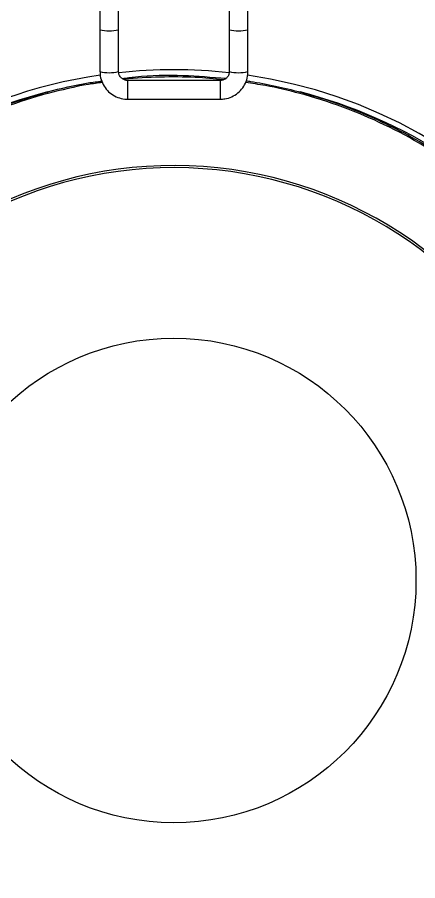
# Model space of a CAD drawing. Extents: x 7 to 135, y 3 to 97.
# Drawn here: x 56.15 to 58.83, y 39.51 to 45.28 of the extents above; entities that cross this region are included whole.
import ezdxf

# ---------------------------------------------------------------- set-up
doc = ezdxf.new("R2010")
doc.units = 0
doc.header["$MEASUREMENT"] = 0
doc.layers.add('OBJECT', color=7, linetype='CONTINUOUS')

msp = doc.modelspace()

# ---------------------------------------------------------------- linework, layer by layer
at = {"layer": 'OBJECT'}
for p, q in [((56.7026, 45.3301), (56.7026, 45.1985)), ((56.8276, 45.1985), (56.8276, 45.3301)), ((57.5676, 45.3301), (57.5676, 45.1985)), ((57.6926, 45.1985), (57.6926, 45.3301)), ((56.7026, 45.1985), (56.7026, 44.9193)), ((56.8276, 44.9193), (56.8276, 45.1985)), ((57.5676, 45.1985), (57.5676, 44.9193)), ((57.6926, 44.9193), (57.6926, 45.1985)), ((57.5076, 44.8597), (56.8876, 44.8597)), ((56.8876, 44.8597), (56.8876, 44.7347)), ((57.5076, 44.8597), (57.5076, 44.7347)), ((56.8876, 44.7347), (57.5076, 44.7347))]:
    msp.add_line(p, q, dxfattribs=at)
msp.add_circle((57.1964, 41.517), 1.62, dxfattribs=at)
for centre, radius, start, end in [((56.7651, 45.4674), 0.2761, 256.91529, 283.08471), ((57.6301, 45.4674), 0.2761, 256.91532, 283.08468), ((56.7651, 45.1882), 0.2761, 256.91529, 283.08471), ((57.1963, 41.5569), 3.375, 83.71522, 96.25358), ((57.6301, 45.1882), 0.2761, 256.91532, 283.08468), ((57.1963, 41.5569), 3.375, 98.38627, 0), ((57.1963, 41.5569), 3.375, 0, 81.58655), ((57.1964, 41.517), 3.3738, 104.50112, 138.98743), ((55.2216, 44.4707), 1.1724, 14.94654, 15.46659), ((59.1679, 44.4715), 1.1691, 164.53192, 165.05342), ((57.1964, 41.517), 3.3738, 38.89458, 75.49888), ((57.1964, 41.5165), 2.775, 27.94716, 151.71395), ((57.1964, 41.517), 2.76, 28.10017, 151.71395), ((57.1964, 41.557), 3.3575, 212.52932, 332.42276)]:
    msp.add_arc(centre, radius, start, end, dxfattribs=at)
for start_param, end_param in [(0.261089, 0.631602), (5.651583, 6.022096)]:
    msp.add_ellipse((57.1964, 41.6201), major_axis=(0, 3.2635), ratio=0.999506, start_param=start_param, end_param=end_param, dxfattribs=at)
for points, knots in [([(56.7026, 44.9193), (56.7031, 44.9091), (56.7043, 44.883), (56.7172, 44.8423), (56.7426, 44.8012), (56.778, 44.768), (56.8206, 44.7451), (56.8585, 44.7356), (56.881, 44.7349), (56.8876, 44.7347)], [0, 0, 0, 0, 0.105458, 0.270576, 0.4359533, 0.6013498, 0.7667886, 0.932285, 1, 1, 1, 1]), ([(56.8876, 44.8597), (56.8842, 44.8599), (56.8736, 44.8604), (56.8561, 44.867), (56.8391, 44.8819), (56.8291, 44.9006), (56.828, 44.9137), (56.8276, 44.9193)], [0, 0, 0, 0, 0.105632, 0.339871, 0.578933, 0.819571, 1, 1, 1, 1]), ([(57.5676, 44.9193), (57.5674, 44.916), (57.5669, 44.9054), (57.5602, 44.8878), (57.5448, 44.8708), (57.526, 44.8611), (57.513, 44.8601), (57.5076, 44.8597)], [0, 0, 0, 0, 0.105659, 0.344284, 0.586784, 0.828043, 1, 1, 1, 1]), ([(57.5076, 44.7347), (57.5177, 44.7352), (57.5439, 44.7365), (57.5847, 44.7493), (57.6259, 44.7747), (57.6592, 44.81), (57.6822, 44.8526), (57.6916, 44.8904), (57.6923, 44.9128), (57.6926, 44.9193)], [0, 0, 0, 0, 0.105317, 0.270636, 0.436237, 0.601819, 0.767357, 0.932841, 1, 1, 1, 1]), ([(56.8514, 44.8729), (56.8809, 44.8769), (57.0158, 44.8953), (57.2489, 44.899), (57.4505, 44.8822), (57.5461, 44.8743)], [0, 0, 0, 0, 0.12806, 0.586697, 1, 1, 1, 1]), ([(57.5302, 44.8651), (57.467, 44.8711), (57.3255, 44.8846), (57.1031, 44.8835), (56.943, 44.8776), (56.8627, 44.8664), (56.8618, 44.8663)], [0, 0, 0, 0, 0.284234, 0.63637, 0.996147, 1, 1, 1, 1]), ([(56.3516, 44.7833), (56.4418, 44.8067), (56.5618, 44.8377), (56.6847, 44.852), (56.7153, 44.8555)], [0, 0, 0, 0, 0.751774, 1, 1, 1, 1]), ([(56.7181, 44.8462), (56.6873, 44.8422), (56.5645, 44.8263), (56.4443, 44.7958), (56.3544, 44.773)], [0, 0, 0, 0, 0.2510582, 1, 1, 1, 1]), ([(58.0384, 44.773), (57.9623, 44.7923), (57.8428, 44.8226), (57.7207, 44.8397), (57.6763, 44.8459)], [0, 0, 0, 0, 0.636371, 1, 1, 1, 1]), ([(57.6814, 44.8578), (57.6905, 44.8565), (57.8119, 44.8401), (57.931, 44.8106), (58.0411, 44.7833)], [0, 0, 0, 0, 0.074737, 1, 1, 1, 1]), ([(55.264, 44.2626), (55.2721, 44.2685), (55.3125, 44.2979), (55.4198, 44.3719), (55.5909, 44.4767), (55.82, 44.5944), (56.0728, 44.701), (56.2587, 44.7559), (56.3516, 44.7833)], [0, 0, 0, 0, 0.0247417, 0.1237246, 0.3223286, 0.5209325, 0.7604662, 1, 1, 1, 1]), ([(58.0411, 44.7833), (58.1118, 44.7629), (58.2531, 44.7222), (58.4606, 44.6427), (58.6636, 44.5495), (58.8902, 44.4272), (59.0403, 44.3236), (59.1287, 44.2626)], [0, 0, 0, 0, 0.181891, 0.363782, 0.54909, 0.734399, 1, 1, 1, 1])]:
    msp.add_open_spline(points, degree=3, knots=knots, dxfattribs=at)

doc.saveas('drawing.dxf')
